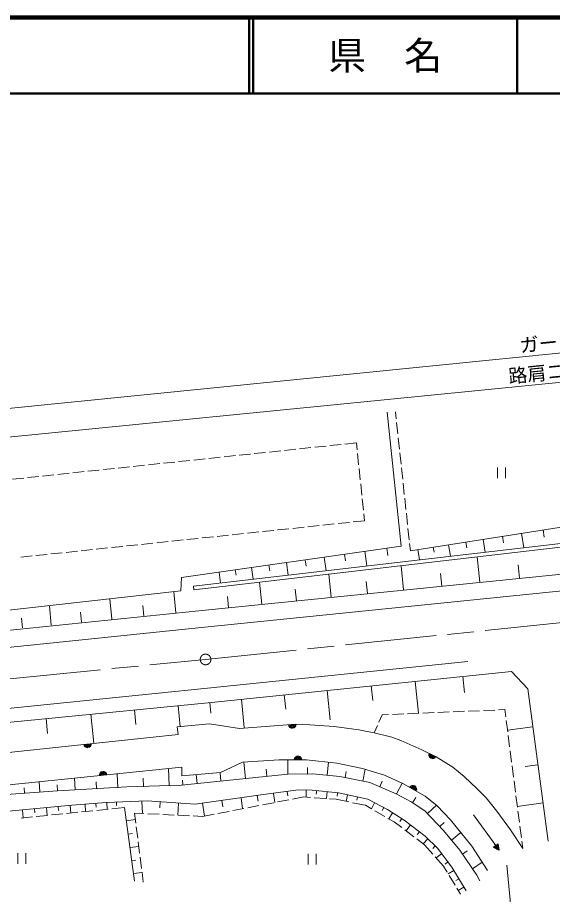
# Model space of a CAD drawing. Units: millimetres, scale not verified. Extents: x 40000 to 680000, y 20000 to 380000.
# Drawn here: x 267245 to 337644, y 264631 to 380000 of the extents above; entities that cross this region are included whole.
import ezdxf
from ezdxf.enums import TextEntityAlignment as Align

# ---------------------------------------------------------------- set-up
doc = ezdxf.new("R2010")
doc.units = ezdxf.units.MM
doc.header["$LTSCALE"] = 1000
doc.linetypes.add('CHAIN', pattern=[18.5, 12, -1.5, 3.5, -1.5])
for name, color, linetype, lineweight in [('M-BMK', 2, 'CHAIN', 13), ('M-STR-HTXT', 7, 'Continuous', 13), ('M-TTL', 2, 'Continuous', 140), ('M-TTL-LINE', 7, 'Continuous', 50), ('M-WORK', 1, 'Continuous', 13)]:
    doc.layers.add(name, color=color, linetype=linetype, lineweight=lineweight)
doc.layers.add('M-TTL-TXT', color=7, linetype='Continuous')
doc.styles.add('ＭＳ ゴシック', font='')
doc.styles.get('ＭＳ ゴシック').set_extended_font_data('MS Gothic')

msp = doc.modelspace()

# ---------------------------------------------------------------- linework, layer by layer
at = {"layer": 'M-BMK'}
msp.add_lwpolyline([(92298, 275650), (192594, 285762), (291993, 295551), (377412, 304370)], dxfattribs=at)
msp.add_circle((291993, 295551), 700, dxfattribs=at)
at = {"layer": 'M-STR-HTXT'}
for p, q in [((257410, 327710), (400427, 342100)), ((254359, 323637), (408037, 338857)), ((331643, 268500), (332660, 257434))]:
    msp.add_line(p, q, dxfattribs=at)
at = {"layer": 'M-TTL'}
msp.add_line((680000, 380000), (40000, 380000), dxfattribs=at)
at = {"layer": 'M-TTL-LINE'}
for p, q in [((297750, 380000), (297750, 370000)), ((298250, 380000), (298250, 370000)), ((333000, 380000), (333000, 370000)), ((40000, 370000), (680000, 370000))]:
    msp.add_line(p, q, dxfattribs=at)
at = {"layer": 'M-WORK'}
for p, q in [((317082, 327202), (316981, 328144)), ((317295, 325213), (317135, 326705)), ((317508, 323225), (317348, 324716)), ((302373, 323046), (303864, 323204)), ((304362, 323257), (305853, 323415)), ((306351, 323467), (307842, 323625)), ((308339, 323678), (309831, 323836)), ((310328, 323888), (311834, 324048)), ((311834, 324048), (311929, 323148)), ((290439, 321783), (291931, 321941)), ((292428, 321994), (293920, 322152)), ((294417, 322204), (295909, 322362)), ((296406, 322415), (297898, 322573)), ((298395, 322625), (299887, 322783)), ((300384, 322836), (301875, 322994)), ((311982, 322651), (312139, 321160)), ((317722, 321236), (317562, 322727)), ((280495, 320731), (281987, 320889)), ((282484, 320941), (283975, 321099)), ((284473, 321152), (285964, 321310)), ((286462, 321362), (287953, 321520)), ((288450, 321573), (289942, 321731)), ((317935, 319247), (317775, 320739)), ((330396, 320788), (330396, 319388)), ((331446, 319388), (331446, 320788)), ((268562, 319468), (270053, 319626)), ((270550, 319678), (272042, 319836)), ((272539, 319889), (274031, 320047)), ((274528, 320099), (276020, 320257)), ((276517, 320310), (278009, 320468)), ((278506, 320520), (279998, 320678)), ((312192, 320662), (312350, 319171)), ((266573, 319257), (268064, 319415)), ((312403, 318673), (312560, 317182)), ((318148, 317259), (317988, 318750)), ((312613, 316685), (312771, 315193)), ((318362, 315270), (318202, 316762)), ((312824, 314696), (312919, 313796)), ((318575, 313282), (318415, 314773)), ((302960, 312742), (301469, 312585)), ((304949, 312953), (303458, 312795)), ((306938, 313163), (305447, 313006)), ((308927, 313374), (307435, 313216)), ((310916, 313584), (309424, 313427)), ((312919, 313796), (311413, 313637)), ((318788, 311293), (318628, 312785)), ((346138, 311679), (290382, 305199)), ((293016, 311690), (291524, 311532)), ((295005, 311900), (293513, 311743)), ((296994, 312111), (295502, 311953)), ((298983, 312321), (297491, 312164)), ((300972, 312532), (299480, 312374)), ((331051, 311749), (331183, 310904)), ((333586, 312146), (333882, 310255)), ((336423, 312590), (336571, 311644)), ((281083, 310427), (279591, 310269)), ((283072, 310637), (281580, 310479)), ((285060, 310848), (283569, 310690)), ((287049, 311058), (285558, 310900)), ((289038, 311269), (287547, 311111)), ((291027, 311479), (289535, 311321)), ((346202, 311183), (290440, 304702)), ((318943, 309854), (318842, 310796)), ((323982, 310643), (324219, 309132)), ((326249, 310997), (326367, 310242)), ((328515, 311352), (328780, 309662)), ((271138, 309374), (269647, 309216)), ((273127, 309585), (271635, 309427)), ((275116, 309795), (273624, 309637)), ((277105, 310006), (275613, 309848)), ((279094, 310216), (277602, 310058)), ((291434, 299744), (386400, 309450)), ((310272, 309400), (310400, 308506)), ((312953, 309784), (313229, 307854)), ((315847, 310198), (315985, 309233)), ((319931, 310008), (320142, 308658)), ((321957, 310325), (322062, 309650)), ((269149, 309164), (267658, 309006)), ((302625, 308305), (302862, 306649)), ((305108, 308660), (305227, 307833)), ((307591, 309016), (307847, 307229)), ((328069, 305700), (327731, 309037)), ((293763, 307036), (293967, 305616)), ((295894, 307341), (295996, 306631)), ((298025, 307646), (298244, 306113)), ((300325, 307976), (300435, 307209)), ((318060, 304689), (317738, 307875)), ((333309, 306230), (333133, 307977)), ((308502, 303724), (308195, 306766)), ((313281, 304206), (313120, 305799)), ((323064, 305195), (322896, 306863)), ((290382, 305199), (290440, 304702)), ((299375, 302802), (299082, 305707)), ((303938, 303263), (303785, 304784)), ((279671, 300845), (279413, 303507)), ((288083, 301661), (287811, 304465)), ((295017, 302361), (294871, 303814)), ((271686, 300070), (271441, 302597)), ((283877, 301253), (283741, 302655)), ((275678, 300458), (275549, 301788)), ((267897, 299703), (267774, 300966)), ((258041, 296333), (291434, 299744)), ((292247, 291785), (326502, 295286)), ((325853, 293300), (326068, 291205)), ((313786, 292062), (313984, 290135)), ((319569, 292655), (319999, 288466)), ((258854, 288374), (292247, 291785)), ((302354, 290890), (302547, 289007)), ((308004, 291469), (308399, 287614)), ((292548, 289885), (292684, 288499)), ((296705, 290310), (297091, 286544)), ((282639, 288913), (282828, 286996)), ((288389, 289477), (288661, 286704)), ((318568, 288405), (320067, 288469)), ((320566, 288490), (322065, 288555)), ((322564, 288576), (324063, 288640)), ((324563, 288662), (326061, 288726)), ((326561, 288747), (328059, 288811)), ((328559, 288833), (330057, 288897)), ((330557, 288918), (331375, 288953)), ((331375, 288953), (331497, 288005)), ((270998, 287770), (271190, 285806)), ((276890, 288348), (277266, 284515)), ((314812, 287302), (315252, 288263)), ((315252, 288263), (316070, 288298)), ((316570, 288319), (318068, 288384)), ((331561, 287509), (331754, 286022)), ((314162, 285886), (314603, 286847)), ((335066, 286706), (331723, 286257)), ((331818, 285526), (332010, 284038)), ((332074, 283542), (332266, 282055)), ((297251, 279894), (297026, 282056)), ((302832, 280472), (302817, 282342)), ((307999, 280314), (308167, 282031)), ((332330, 281559), (332522, 280071)), ((335739, 281692), (334068, 281467)), ((280442, 278642), (280358, 280515)), ((287213, 278946), (287112, 281203)), ((290887, 279233), (290742, 280411)), ((294009, 279557), (293896, 280638)), ((300042, 280184), (299945, 281114)), ((305420, 280493), (305413, 281356)), ((310346, 280015), (310502, 280789)), ((312669, 279548), (312980, 281097)), ((270170, 278118), (270072, 279466)), ((274825, 278391), (274756, 279944)), ((277634, 278516), (277592, 279453)), ((283828, 278794), (283777, 279923)), ((288993, 279036), (288972, 279673)), ((314916, 278808), (315225, 279538)), ((317105, 277880), (317860, 279274)), ((332586, 279575), (332778, 278088)), ((268147, 277972), (268099, 278646)), ((272496, 278286), (272440, 279061)), ((302749, 278188), (302834, 277585)), ((305224, 278379), (305210, 277446)), ((306620, 278299), (306568, 277835)), ((308011, 278144), (307910, 277244)), ((283621, 276904), (283687, 275295)), ((294132, 276982), (294250, 276140)), ((296660, 277336), (296859, 275910)), ((298799, 277636), (298899, 276922)), ((300939, 277935), (301107, 276728)), ((301461, 276796), (302934, 277080)), ((303425, 277174), (304942, 277466)), ((304942, 277466), (305803, 277402)), ((306302, 277365), (307798, 277253)), ((308296, 277215), (309158, 277151)), ((309158, 277151), (310851, 276806)), ((309360, 277993), (309310, 277543)), ((310691, 277726), (310513, 276875)), ((311967, 277460), (311878, 277034)), ((319235, 276705), (319683, 277381)), ((332842, 277592), (333034, 276104)), ((267894, 275770), (267992, 274715)), ((269475, 275918), (269525, 275390)), ((271057, 276066), (271154, 275034)), ((272604, 276211), (272653, 275695)), ((274151, 276355), (274246, 275347)), ((276144, 276495), (276202, 275544)), ((277570, 276582), (277599, 276106)), ((277668, 275692), (279160, 275843)), ((278995, 276669), (279047, 275831)), ((279658, 275893), (281323, 276061)), ((280252, 276746), (280277, 276327)), ((281323, 276061), (282626, 266376)), ((286032, 276810), (285976, 276007)), ((288441, 276642), (288331, 275061)), ((291604, 276629), (291840, 274943)), ((295570, 275662), (297043, 275945)), ((297534, 276040), (299007, 276323)), ((299498, 276418), (300971, 276702)), ((311341, 276706), (313035, 276362)), ((313035, 276362), (313836, 275896)), ((314238, 276706), (313819, 275906)), ((315438, 276077), (315228, 275677)), ((321194, 275278), (322371, 276396)), ((336413, 276677), (333019, 276221)), ((267718, 274687), (269211, 274838)), ((269708, 274888), (271201, 275039)), ((271698, 275089), (273191, 275240)), ((273688, 275290), (275181, 275441)), ((275678, 275491), (277170, 275642)), ((282817, 274019), (282649, 275347)), ((282649, 275347), (283878, 275286)), ((284377, 275260), (285875, 275185)), ((286374, 275160), (287872, 275084)), ((288372, 275059), (289870, 274984)), ((290369, 274959), (291598, 274897)), ((291598, 274897), (293115, 275189)), ((293606, 275283), (295079, 275567)), ((314268, 275645), (315565, 274892)), ((315998, 274641), (316799, 274175)), ((316604, 275390), (316091, 274586)), ((317809, 274620), (317553, 274219)), ((327249, 275111), (330184, 271063)), ((333098, 275608), (333290, 274121)), ((281558, 274315), (282759, 274477)), ((283067, 272034), (282879, 273522)), ((316799, 274175), (317804, 273425)), ((318964, 273779), (318370, 273002)), ((322822, 273564), (323394, 274107)), ((333354, 273625), (333547, 272137)), ((281794, 272557), (282381, 272636)), ((318204, 273125), (319406, 272227)), ((320129, 272887), (319832, 272499)), ((324362, 271772), (325579, 272772)), ((283318, 270050), (283130, 271538)), ((319807, 271928), (320811, 271177)), ((321252, 271948), (320631, 271312)), ((320811, 271177), (321897, 269945)), ((330487, 271283), (329880, 270843)), ((330037, 271265), (330184, 271063)), ((330265, 271122), (330587, 270676)), ((330285, 271136), (330578, 270731)), ((330305, 271151), (330569, 270787)), ((330325, 271166), (330560, 270842)), ((330346, 271180), (330551, 270897)), ((330366, 271195), (330542, 270952)), ((330386, 271210), (330533, 271007)), ((330624, 270456), (330487, 271283)), ((333611, 271641), (333733, 270693)), ((267269, 270070), (267269, 268670)), ((268319, 268670), (268319, 270070)), ((282031, 270799), (283203, 270957)), ((305488, 269976), (305488, 268576)), ((306538, 268576), (306538, 269976)), ((322207, 271016), (321896, 270698)), ((323055, 269991), (322334, 269449)), ((325795, 269936), (326437, 270374)), ((329880, 270843), (330624, 270456)), ((329900, 270858), (329930, 270817)), ((329920, 270872), (329979, 270791)), ((329941, 270887), (330029, 270765)), ((329961, 270902), (330078, 270740)), ((329981, 270916), (330128, 270714)), ((330001, 270931), (330177, 270688)), ((330022, 270946), (330227, 270662)), ((330042, 270960), (330277, 270636)), ((330062, 270975), (330326, 270611)), ((330082, 270990), (330376, 270585)), ((330103, 271004), (330425, 270559)), ((330123, 271019), (330475, 270533)), ((330143, 271034), (330525, 270507)), ((330163, 271048), (330574, 270481)), ((330184, 271063), (330624, 270456)), ((330204, 271078), (330615, 270511)), ((330224, 271092), (330606, 270566)), ((330244, 271107), (330596, 270621)), ((282262, 269083), (282834, 269160)), ((283568, 268066), (283380, 269554)), ((322228, 269570), (323314, 268337)), ((323869, 268909), (323508, 268638)), ((327106, 268010), (328391, 268884)), ((323314, 268337), (323779, 267573)), ((324643, 267801), (323911, 267357)), ((282493, 267367), (283637, 267521)), ((283799, 266241), (283631, 267570)), ((324039, 267146), (324820, 265865)), ((325309, 266703), (324943, 266481)), ((325080, 265438), (325545, 264674)), ((325976, 265606), (325247, 265163))]:
    msp.add_line(p, q, dxfattribs=at)
for points in [[(256854, 298446), (291117, 301967), (348057, 307712), (390100, 311967), (398537, 312847), (409373, 313551), (426278, 313666), (440620, 313123), (449390, 312341), (459384, 311098), (470013, 309304), (476915, 307979), (486191, 305798), (489301, 307657), (490755, 311025), (490553, 312755), (481571, 318681), (470326, 326531), (447101, 342177)], [(259959, 301286), (264082, 301797), (288752, 304573), (288814, 306327), (317730, 310468), (315906, 328084)], [(318943, 309854), (346646, 314190), (345624, 327580)], [(92875, 269929), (193858, 280200), (292766, 289906), (332261, 293957), (334401, 291662), (337091, 271623)], [(203187, 276640), (288370, 285696), (288265, 286668), (292515, 287060), (296465, 286485), (303891, 287034), (305721, 286966), (308899, 286733), (312150, 286279), (314162, 285886), (316518, 285334), (317702, 284890), (320438, 283663), (322340, 282742), (324530, 281386), (326040, 280172), (327751, 278515), (328929, 277337), (330310, 275607), (332132, 273123), (333733, 270693)], [(143276, 266334), (194485, 271714), (194583, 270858), (199614, 271373), (203234, 272661), (246556, 277338), (256228, 278055), (288857, 281381), (288881, 280248), (293963, 280694), (296834, 282044), (301665, 282346), (305285, 282334), (309254, 281916), (312650, 281199), (315539, 280306), (317950, 279238), (320895, 277545), (322478, 276312), (324245, 274435), (327015, 270984), (329113, 267781)], [(185751, 269043), (196266, 269304), (204651, 270459), (251187, 276746), (272502, 278286), (281633, 278796), (288811, 279017), (302804, 280471), (306107, 280499), (309678, 280149), (313617, 279358), (317095, 277885), (319064, 276818), (320868, 275622), (323316, 273045), (325433, 270468), (327669, 267183), (328083, 266438)], [(185775, 267292), (195934, 267402), (200600, 268065), (222216, 270715), (232716, 272027), (253519, 274424), (274408, 276379), (278908, 276711), (284292, 276932), (290614, 276490), (299282, 277732), (304224, 278395), (306009, 278367), (309469, 277981), (313353, 277171), (315948, 275809), (318138, 274410), (320881, 272312), (322500, 270729), (324396, 268208), (326273, 265116)]]:
    msp.add_lwpolyline(points, dxfattribs=at)
for centre, radius, start, end in [((303415, 286997), 500, 184.21293, 4.21293), ((303415, 286997), 400, 184.21293, 4.21293), ((303415, 286997), 300, 184.21293, 4.21293), ((303415, 286997), 200, 184.21293, 4.21293), ((303415, 286997), 100, 184.21293, 4.21293), ((276454, 284429), 500, 186.06842, 6.06842), ((276454, 284429), 400, 186.06842, 6.06842), ((276454, 284429), 300, 186.06842, 6.06842), ((276454, 284429), 200, 186.06842, 6.06842), ((276454, 284429), 100, 186.06842, 6.06842), ((304157, 282332), 500, 2.25237, 182.25237), ((304157, 282332), 400, 2.25237, 182.25237), ((321862, 283004), 500, 153.16379, 333.16379), ((321862, 283004), 400, 153.16379, 333.16379), ((321862, 283004), 300, 153.16379, 333.16379), ((321862, 283004), 200, 153.16379, 333.16379), ((321862, 283004), 100, 153.16379, 333.16379), ((304157, 282332), 300, 2.25237, 182.25237), ((304157, 282332), 200, 2.25237, 182.25237), ((304157, 282332), 100, 2.25237, 182.25237), ((278511, 280326), 500, 5.81884, 185.81884), ((278511, 280326), 400, 5.81884, 185.81884), ((278511, 280326), 300, 5.81884, 185.81884), ((278511, 280326), 200, 5.81884, 185.81884), ((278511, 280326), 100, 5.81884, 185.81884), ((319281, 278469), 500, 330.49697, 150.49697), ((319281, 278469), 400, 330.49697, 150.49697), ((319281, 278469), 300, 330.49697, 150.49697), ((319281, 278469), 200, 330.49697, 150.49697), ((319281, 278469), 100, 330.49697, 150.49697)]:
    msp.add_arc(centre, radius, start, end, dxfattribs=at)

# ---------------------------------------------------------------- texts
at = {"layer": 'M-STR-HTXT', "style": 'ＭＳ ゴシック'}
for s, p in [('ガードパイプ', (340802, 337576)), ('路肩コンクリート', (341796, 333786))]:
    msp.add_text(s, height=1833, rotation=5.667, dxfattribs=at).set_placement(p, align=Align.MIDDLE_CENTER)
at = {"layer": 'M-TTL-TXT', "style": 'ＭＳ ゴシック'}
msp.add_text('県\u3000名', height=3666, dxfattribs=at).set_placement((315625, 375000), align=Align.MIDDLE_CENTER)

doc.saveas('drawing.dxf')
